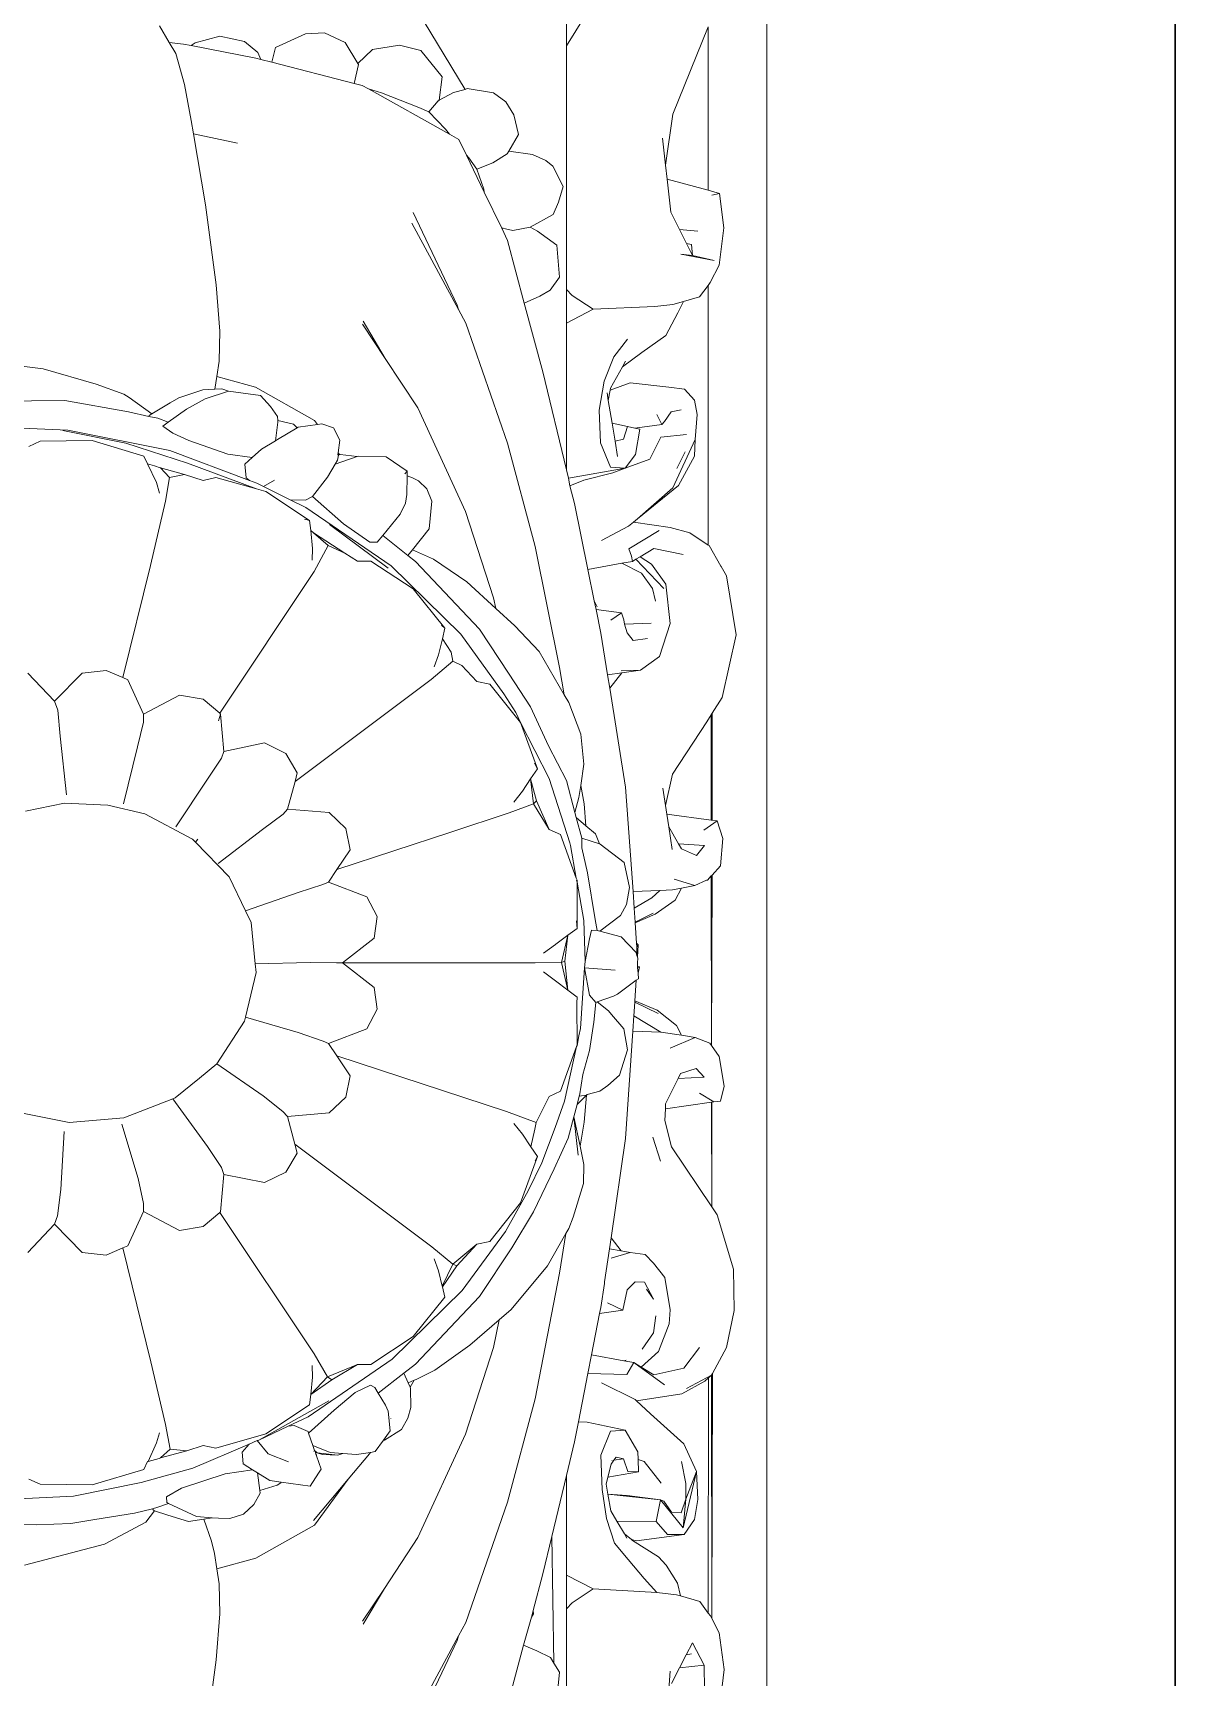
# Model space of a CAD drawing. Header units: millimetres. Extents: x 75500 to 345360, y -224327 to 19532.
# Drawn here: x 129616.3 to 129793.2, y -24359.4 to -24104.9 of the extents above; entities that cross this region are included whole.
import ezdxf

# ---------------------------------------------------------------- set-up
doc = ezdxf.new("R2010")
doc.units = ezdxf.units.MM
doc.header["$LTSCALE"] = 0.01
doc.layers.add('A-WALL', color=7, linetype='Continuous', lineweight=30)
doc.layers.add('hatch', color=251, linetype='Continuous', lineweight=0)

# ---------------------------------------------------------------- blocks, each defined once
blk = doc.blocks.new('GANESH')
at = {"layer": 'hatch'}
for p, q in [((967172.57, -140963.9), (966931.47, -140963.9)), ((966998.2, -140967.25), (967000.65, -140966.94)), ((967003.29, -140967.28), (967000.65, -140966.94)), ((967023.11, -140967.97), (967024.56, -140967.15)), ((967024.56, -140967.15), (967024.59, -140967.13)), ((967025.24, -140966.76), (967024.59, -140967.13)), ((967029.42, -140966.08), (967025.24, -140966.76)), ((967033.86, -140967.07), (967029.42, -140966.08)), ((967034.96, -140967.76), (967033.86, -140967.07)), ((967042.58, -140967.41), (967043.82, -140967.02)), ((967045.76, -140967.18), (967043.82, -140967.02)), ((967045.76, -140967.18), (967046.41, -140967.77)), ((967061.33, -140966.92), (967059.24, -140967.28)), ((967061.33, -140966.92), (967062.39, -140967.18)), ((967062.39, -140967.18), (967062.44, -140967.64)), ((967074.29, -140966.25), (967070.44, -140967.42)), ((967077.21, -140966.22), (967074.29, -140966.25)), ((967079.81, -140966.76), (967077.21, -140966.22)), ((967081.65, -140967.75), (967079.81, -140966.76)), ((967102.6, -140966.93), (967100, -140967.28)), ((967104.54, -140967.15), (967102.6, -140966.93)), ((966997.98, -140968.04), (966986.42, -140968.04)), ((966986.42, -140968.04), (966992.59, -140970.55)), ((966997.19, -140970.96), (966997.98, -140968.04)), ((966997.98, -140968.04), (966998.2, -140967.25)), ((966998.34, -140967.8), (966998.2, -140967.25)), ((967002.51, -140969.99), (967002.96, -140967.62)), ((967002.96, -140967.62), (967002.59, -140969.17)), ((967004.51, -140967.9), (967003.29, -140967.28)), ((967004.51, -140967.9), (967004.71, -140968.05)), ((967023.08, -140968.05), (967004.71, -140968.05)), ((967004.71, -140968.05), (967005.53, -140968.67)), ((967023.08, -140968.05), (967022.2, -140969.34)), ((967023.11, -140967.97), (967023.08, -140968.05)), ((967042.53, -140967.77), (967034.96, -140967.76)), ((967035.09, -140967.84), (967034.96, -140967.76)), ((967042.52, -140967.83), (967035.09, -140967.84)), ((967035.58, -140968.14), (967035.09, -140967.84)), ((967035.58, -140968.14), (967039.27, -140970.57)), ((967042.11, -140970.98), (967042.52, -140967.83)), ((967042.52, -140967.83), (967042.53, -140967.77)), ((967042.53, -140967.77), (967042.58, -140967.41)), ((967043.24, -140968.35), (967042.58, -140967.41)), ((967044.33, -140968.32), (967044.21, -140970.14)), ((967045.03, -140968.88), (967044.33, -140968.32)), ((967058.46, -140967.82), (967046.41, -140967.77)), ((967046.41, -140967.77), (967046.47, -140967.83)), ((967058.46, -140967.82), (967046.47, -140967.83)), ((967046.47, -140967.83), (967046.77, -140968.11)), ((967046.77, -140968.11), (967046.76, -140968.18)), ((967047.15, -140968.99), (967046.76, -140968.18)), ((967057.89, -140968.96), (967058.29, -140967.94)), ((967058.29, -140967.94), (967058.46, -140967.82)), ((967059.24, -140967.28), (967058.46, -140967.82)), ((967060.71, -140968.33), (967060.1, -140968.91)), ((967060.79, -140970.18), (967060.71, -140968.33)), ((967062.44, -140967.64), (967061.83, -140968.67)), ((967062.44, -140967.64), (967062.46, -140967.79)), ((967069.87, -140967.8), (967062.46, -140967.79)), ((967062.46, -140967.79), (967062.47, -140967.82)), ((967069.87, -140967.8), (967062.47, -140967.82)), ((967062.47, -140967.82), (967062.93, -140971.07)), ((967069.87, -140967.8), (967065.63, -140970.65)), ((967070.44, -140967.42), (967069.87, -140967.8)), ((967098.99, -140967.79), (967081.65, -140967.75)), ((967081.77, -140967.82), (967081.65, -140967.75)), ((967098.99, -140967.79), (967081.77, -140967.82)), ((967081.77, -140967.82), (967082.72, -140969.58)), ((967081.97, -140968.03), (967081.77, -140967.82)), ((967098.6, -140968.04), (967081.97, -140968.03)), ((967082.2, -140968.28), (967081.97, -140968.03)), ((967082.2, -140968.28), (967083.09, -140969.91)), ((967097.78, -140968.65), (967098.6, -140968.04)), ((967098.6, -140968.04), (967098.79, -140967.89)), ((967098.99, -140967.79), (967098.79, -140967.89)), ((967100, -140967.28), (967098.99, -140967.79)), ((967102.29, -140968.34), (967100.7, -140969.17)), ((967104.03, -140968.3), (967102.29, -140968.34)), ((967102.47, -140970.08), (967102.29, -140968.34)), ((967000.75, -140970.09), (967000.88, -140968.79)), ((967001.75, -140969.59), (967002.59, -140969.17)), ((967001.75, -140969.59), (967001.82, -140969.22)), ((967002.59, -140969.17), (967001.82, -140969.22)), ((967002.51, -140969.99), (967002.59, -140969.17)), ((967005.85, -140969.79), (967005.53, -140968.67)), ((967012.06, -140969.73), (967012.83, -140969.02)), ((967012.83, -140969.02), (967013.84, -140968.82)), ((967013.84, -140968.82), (967015.6, -140968.97)), ((967019.03, -140970.54), (967015.6, -140968.97)), ((967015.6, -140968.97), (967016.79, -140969.02)), ((967016.79, -140969.02), (967018.86, -140970.16)), ((967021.82, -140970.74), (967022.2, -140969.34)), ((967044.56, -140969.94), (967045.03, -140968.88)), ((967047.15, -140968.99), (967046.71, -140970.46)), ((967047.33, -140969.93), (967047.15, -140968.99)), ((967057.89, -140968.96), (967057.74, -140969.94)), ((967058.66, -140970.73), (967057.89, -140968.96)), ((967060.1, -140968.91), (967060.44, -140970.01)), ((967081.28, -140969.77), (967079.83, -140968.67)), ((967086.63, -140969.77), (967088.58, -140968.87)), ((967088.58, -140968.87), (967090.57, -140968.79)), ((967090.55, -140969.64), (967088.58, -140968.87)), ((967092.57, -140969.83), (967088.58, -140968.87)), ((967090.57, -140968.79), (967091.97, -140969.03)), ((967091.97, -140969.03), (967093.04, -140969.74)), ((967097.78, -140968.65), (967097.39, -140970.02)), ((967100.7, -140969.17), (967101.55, -140969.61)), ((967101.48, -140969.22), (967101.55, -140969.61)), ((966992.59, -140970.55), (966996.21, -140971.08)), ((966999.54, -140970.69), (966997.19, -140970.96)), ((966999.54, -140970.69), (967000.75, -140970.09)), ((967000.75, -140970.09), (967001.75, -140969.59)), ((967005.85, -140969.79), (967006.66, -140970.2)), ((967006.06, -140970.55), (967005.85, -140969.79)), ((967006.06, -140970.55), (967006.21, -140971.83)), ((967006.66, -140970.2), (967008.26, -140971.05)), ((967011.91, -140970.84), (967012.06, -140969.73)), ((967013.65, -140970.66), (967013.51, -140969.96)), ((967013.65, -140970.66), (967014.33, -140971.14)), ((967015.45, -140971.4), (967015.25, -140969.58)), ((967017.65, -140970.26), (967016.47, -140969.67)), ((967018.86, -140970.16), (967021.21, -140973.06)), ((967019.03, -140970.54), (967021.21, -140973.06)), ((967023.75, -140969.83), (967023.31, -140971.89)), ((967039.27, -140970.57), (967041.49, -140971.07)), ((967043.01, -140970.84), (967044.21, -140970.14)), ((967044.6, -140970.6), (967043.01, -140970.84)), ((967044.21, -140970.14), (967044.56, -140969.94)), ((967047.33, -140969.93), (967048.18, -140970.38)), ((967047.45, -140970.57), (967047.33, -140969.93)), ((967047.5, -140971.46), (967047.45, -140970.57)), ((967048.18, -140970.38), (967049.18, -140971.81)), ((967055.96, -140971.66), (967057.05, -140970.29)), ((967057.74, -140969.94), (967057.05, -140970.29)), ((967057.74, -140969.94), (967057.52, -140971.4)), ((967060.44, -140970.01), (967060.79, -140970.18)), ((967060.79, -140970.18), (967062.59, -140971.06)), ((967063.77, -140971.11), (967065.63, -140970.65)), ((967081.74, -140971.9), (967081.28, -140969.77)), ((967083.59, -140973.13), (967083.09, -140969.91)), ((967084.52, -140972.14), (967086.63, -140969.77)), ((967089.44, -140969.63), (967087.87, -140969.94)), ((967090.55, -140969.64), (967089.44, -140969.63)), ((967091.5, -140969.95), (967090.55, -140969.64)), ((967092.57, -140969.83), (967090.55, -140969.64)), ((967092.57, -140969.83), (967090.6, -140971.42)), ((967090.68, -140971.19), (967091.46, -140970.65)), ((967091.46, -140970.65), (967091.5, -140969.95)), ((967093.48, -140973.11), (967093.04, -140969.74)), ((967093.04, -140969.74), (967093.05, -140970.94)), ((967095.22, -140971.02), (967096.49, -140970.22)), ((967096.49, -140970.22), (967097.39, -140970.02)), ((967097.31, -140970.3), (967097.14, -140971.69)), ((967097.39, -140970.02), (967097.31, -140970.3)), ((967101.55, -140969.61), (967102.47, -140970.08)), ((967102.47, -140970.08), (967103.59, -140970.65)), ((966996.21, -140971.08), (966994.31, -140971.29)), ((966997.19, -140970.96), (966996.21, -140971.08)), ((967006.21, -140971.83), (967006.39, -140976.19)), ((967008.26, -140971.05), (967009.46, -140972.75)), ((967011.91, -140970.84), (967011.6, -140973.57)), ((967014.55, -140971.34), (967013.85, -140971.69)), ((967014.33, -140971.14), (967014.55, -140971.34)), ((967014.8, -140973.24), (967014.55, -140971.34)), ((967015.45, -140971.4), (967016.99, -140972.18)), ((967021.82, -140970.74), (967021.45, -140973.34)), ((967023.35, -140973.67), (967022.05, -140971.51)), ((967026.15, -140971.18), (967024.08, -140973.16)), ((967024.43, -140972.05), (967025.84, -140971.04)), ((967028.61, -140970.74), (967025.84, -140971.04)), ((967027.05, -140971.78), (967026.14, -140972)), ((967030.95, -140971.49), (967028.61, -140970.74)), ((967030.95, -140971.49), (967031.93, -140972.83)), ((967041.49, -140971.07), (967040.26, -140971.25)), ((967042.11, -140970.98), (967041.49, -140971.07)), ((967043.01, -140970.84), (967042.11, -140970.98)), ((967047.57, -140973.36), (967047.5, -140971.46)), ((967048.03, -140972.04), (967047.5, -140971.46)), ((967049.18, -140971.81), (967049.78, -140973.21)), ((967055.3, -140973.23), (967055.96, -140971.66)), ((967056.19, -140971.58), (967055.4, -140973.24)), ((967056.36, -140973.31), (967057.52, -140971.4)), ((967057.52, -140971.4), (967057.46, -140973.38)), ((967062.59, -140971.06), (967062.93, -140971.07)), ((967062.93, -140971.07), (967063.77, -140971.11)), ((967066.64, -140971.42), (967064.95, -140971.96)), ((967073.86, -140971.92), (967074.87, -140971.12)), ((967077.15, -140970.75), (967074.87, -140971.12)), ((967078.14, -140970.8), (967077.15, -140970.75)), ((967078.77, -140971.93), (967077.59, -140971.76)), ((967080.1, -140971.56), (967078.14, -140970.8)), ((967080.1, -140971.56), (967081.2, -140972.8)), ((967080.88, -140973.32), (967082.46, -140971.13)), ((967087.87, -140972.57), (967089.42, -140971.37)), ((967090.18, -140975.14), (967090.6, -140971.42)), ((967090.6, -140971.42), (967090.29, -140973.79)), ((967090.6, -140971.42), (967090.68, -140971.19)), ((967092.12, -140971.72), (967090.6, -140971.42)), ((967092.12, -140971.72), (967092.11, -140974.51)), ((967093.05, -140970.94), (967092.12, -140971.72)), ((967093.47, -140973.4), (967094.62, -140971.57)), ((967095.22, -140971.02), (967094.62, -140971.57)), ((967097.14, -140971.69), (967096.16, -140972.57)), ((967097.14, -140971.69), (967096.88, -140976.18)), ((967106.03, -140970.99), (967102.71, -140970.73)), ((967009.46, -140972.75), (967010.46, -140974.11)), ((967014.8, -140973.24), (967014.88, -140972.88)), ((967014.88, -140972.88), (967016.67, -140973.19)), ((967016.99, -140972.18), (967017.63, -140973.92)), ((967023.31, -140971.89), (967023.9, -140972.87)), ((967023.9, -140972.87), (967024.43, -140972.05)), ((967023.9, -140972.87), (967024.08, -140973.16)), ((967025.05, -140972.76), (967024.36, -140974.15)), ((967026.14, -140972), (967025.05, -140972.76)), ((967028.6, -140972.09), (967028.66, -140973.96)), ((967029.82, -140973.36), (967029.67, -140972.34)), ((967031.93, -140972.83), (967031.97, -140974.21)), ((967032.1, -140974.16), (967031.93, -140972.83)), ((967048.74, -140973.28), (967048.03, -140972.04)), ((967049.74, -140973.21), (967049.1, -140971.95)), ((967051.22, -140973.11), (967051.34, -140973.01)), ((967051.34, -140973.01), (967051.48, -140973.09)), ((967052.21, -140973.04), (967051.34, -140973.01)), ((967052.28, -140973.03), (967052.21, -140973.04)), ((967052.62, -140973.06), (967052.28, -140973.03)), ((967052.87, -140973.04), (967052.9, -140972.91)), ((967052.91, -140973.04), (967052.9, -140972.91)), ((967052.94, -140973.04), (967052.9, -140972.91)), ((967052.9, -140972.91), (967053.35, -140973.01)), ((967053.35, -140973.01), (967052.94, -140973.04)), ((967053.74, -140972.99), (967053.35, -140973.01)), ((967053.74, -140972.99), (967053.85, -140973.14)), ((967073.11, -140973.58), (967073.25, -140972.52)), ((967073.25, -140972.52), (967073.86, -140971.92)), ((967075.21, -140972.56), (967075.18, -140973.22)), ((967076.39, -140971.91), (967075.21, -140972.56)), ((967076.39, -140971.91), (967075.69, -140972.42)), ((967079.93, -140972.71), (967078.77, -140971.93)), ((967080.88, -140973.32), (967081.2, -140972.8)), ((967081.2, -140972.8), (967081.74, -140971.9)), ((967083.59, -140973.13), (967084.52, -140972.14)), ((967085.66, -140973.93), (967087.2, -140973.02)), ((967087.2, -140973.02), (967087.74, -140973)), ((967087.74, -140973), (967087.87, -140972.57)), ((967087.74, -140973), (967088.61, -140972.97)), ((967088.61, -140972.97), (967088.58, -140973.74)), ((967088.61, -140972.97), (967088.98, -140975.14)), ((967096.16, -140972.57), (967094.81, -140973.7)), ((967009.77, -140974.73), (967008.52, -140973.77)), ((967010.08, -140973.91), (967010.46, -140974.11)), ((967010.46, -140974.11), (967011.98, -140974.95)), ((967011.6, -140973.57), (967012.13, -140974.98)), ((967014.68, -140973.75), (967014.46, -140974.85)), ((967014.68, -140973.75), (967014.8, -140973.24)), ((967015.59, -140974.03), (967014.68, -140973.75)), ((967015.73, -140974.64), (967015.59, -140974.03)), ((967016.67, -140973.19), (967017.63, -140973.92)), ((967017.63, -140973.92), (967017.57, -140974.97)), ((967017.63, -140973.92), (967018.34, -140977.93)), ((967017.63, -140973.92), (967017.96, -140974.79)), ((967021.21, -140973.06), (967021.45, -140973.34)), ((967021.45, -140973.34), (967021.74, -140973.68)), ((967022.76, -140975.59), (967021.74, -140973.68)), ((967023.85, -140973.47), (967023.35, -140973.67)), ((967024.23, -140973.41), (967023.85, -140973.47)), ((967024.08, -140973.16), (967024.23, -140973.41)), ((967024.23, -140973.41), (967024.36, -140974.15)), ((967024.36, -140974.15), (967024.8, -140976.56)), ((967027.86, -140974.18), (967027.64, -140975.98)), ((967027.86, -140974.18), (967028.37, -140974.01)), ((967028.38, -140974.93), (967027.86, -140974.18)), ((967028.37, -140974.01), (967028.66, -140973.96)), ((967028.66, -140973.96), (967029.27, -140973.79)), ((967029.27, -140973.79), (967029.82, -140973.36)), ((967032.1, -140974.16), (967033.19, -140975.02)), ((967032.24, -140975.17), (967032.1, -140974.16)), ((967033.19, -140975.02), (967040.19, -140973.89)), ((967047.57, -140973.36), (967040.19, -140973.89)), ((967044.23, -140975.69), (967045.53, -140973.99)), ((967045.53, -140973.99), (967047.28, -140973.62)), ((967047.28, -140973.62), (967048.49, -140973.82)), ((967048.74, -140973.28), (967047.57, -140973.36)), ((967049.28, -140974.25), (967048.49, -140973.82)), ((967049.74, -140973.21), (967048.74, -140973.28)), ((967049.78, -140973.21), (967049.74, -140973.21)), ((967051.22, -140973.11), (967049.78, -140973.21)), ((967050.77, -140974.2), (967051.88, -140973.15)), ((967051.48, -140973.09), (967051.22, -140973.11)), ((967052.09, -140973.09), (967051.48, -140973.09)), ((967052.09, -140973.09), (967051.88, -140973.15)), ((967052.21, -140973.04), (967052.09, -140973.09)), ((967052.87, -140973.04), (967052.62, -140973.06)), ((967052.91, -140973.04), (967052.87, -140973.04)), ((967052.94, -140973.04), (967052.91, -140973.04)), ((967055.3, -140973.23), (967053.85, -140973.14)), ((967053.85, -140973.14), (967054.83, -140974.47)), ((967055.4, -140973.24), (967055.3, -140973.23)), ((967056.36, -140973.31), (967055.4, -140973.24)), ((967056.28, -140974.88), (967057.29, -140974.01)), ((967057.46, -140973.38), (967056.36, -140973.31)), ((967057.29, -140974.01), (967058.76, -140973.75)), ((967065.05, -140973.89), (967057.46, -140973.38)), ((967058.76, -140973.75), (967060.56, -140974.32)), ((967065.05, -140973.89), (967072.06, -140974.92)), ((967072.98, -140974.2), (967073.11, -140973.58)), ((967073.49, -140974.92), (967073.11, -140973.58)), ((967075.18, -140973.22), (967075.73, -140973.78)), ((967077.19, -140974.1), (967075.73, -140973.78)), ((967077.19, -140974.1), (967076.67, -140975.17)), ((967077.42, -140975.73), (967077.19, -140974.1)), ((967080.33, -140976.3), (967080.75, -140974.02)), ((967080.75, -140974.02), (967080.72, -140973.85)), ((967080.75, -140974.02), (967080.88, -140973.32)), ((967081.73, -140973.8), (967080.88, -140973.32)), ((967081.66, -140976.56), (967081.73, -140973.8)), ((967083.5, -140973.22), (967082.32, -140975.59)), ((967083.5, -140973.22), (967083.59, -140973.13)), ((967085.1, -140976.61), (967085.66, -140973.93)), ((967085.73, -140974.97), (967085.66, -140973.93)), ((967087.7, -140974.04), (967087.58, -140974.56)), ((967088.58, -140973.74), (967087.7, -140974.04)), ((967087.79, -140974.72), (967087.7, -140974.04)), ((967090.18, -140975.14), (967090.29, -140973.79)), ((967092.11, -140974.51), (967093, -140973.97)), ((967093, -140973.97), (967093.4, -140973.48)), ((967093, -140973.97), (967093.29, -140973.8)), ((967093.48, -140973.11), (967093.4, -140973.48)), ((967093.4, -140973.48), (967093.47, -140973.4)), ((967094.81, -140973.7), (967093.65, -140974.68)), ((967011.49, -140975.4), (967009.77, -140974.73)), ((967011.98, -140974.95), (967012.13, -140974.98)), ((967012.13, -140974.98), (967012.84, -140975.12)), ((967012.84, -140975.12), (967012.31, -140975.2)), ((967014.46, -140974.85), (967012.84, -140975.12)), ((967015.73, -140974.64), (967014.46, -140974.85)), ((967016.8, -140974.46), (967015.73, -140974.64)), ((967017.57, -140974.97), (967015.84, -140975.67)), ((967018.48, -140976.84), (967017.96, -140974.79)), ((967029.31, -140975.64), (967032.24, -140975.17)), ((967032.24, -140975.17), (967033.19, -140975.02)), ((967049.28, -140974.25), (967050.38, -140975.71)), ((967050.77, -140974.2), (967050.38, -140975.71)), ((967053.13, -140974.63), (967052.96, -140976.79)), ((967054.97, -140974.76), (967054.83, -140974.47)), ((967055.37, -140975.9), (967054.97, -140974.76)), ((967055.37, -140975.9), (967056.01, -140975.11)), ((967056.28, -140974.88), (967056.01, -140975.11)), ((967060.56, -140974.32), (967061.29, -140975.14)), ((967061.7, -140975.72), (967061.29, -140975.14)), ((967072.06, -140974.92), (967072.98, -140974.2)), ((967072.06, -140974.92), (967072.84, -140975.03)), ((967072.84, -140975.03), (967072.98, -140974.2)), ((967072.84, -140975.03), (967075.18, -140975.38)), ((967087.43, -140975.65), (967085.73, -140974.97)), ((967087.58, -140974.56), (967087.79, -140974.72)), ((967087.79, -140974.72), (967088.06, -140974.92)), ((967087.81, -140974.87), (967087.8, -140974.84)), ((967088.06, -140974.92), (967088.98, -140975.14)), ((967088.98, -140975.14), (967089.49, -140975.26)), ((967089.49, -140975.26), (967090.18, -140975.14)), ((967091.91, -140975.24), (967089.87, -140975.54)), ((967090.18, -140975.14), (967091.38, -140974.94)), ((967091.38, -140974.94), (967092.11, -140974.51)), ((967093.65, -140974.68), (967091.91, -140975.24)), ((966983.68, -140975.52), (966987.76, -140978.08)), ((967006.39, -140976.19), (967005.43, -140977.68)), ((967007.39, -140978.08), (967006.39, -140976.19)), ((967013.53, -140975.77), (967011.49, -140975.4)), ((967015.84, -140975.67), (967013.53, -140975.77)), ((967024.8, -140976.56), (967027.02, -140976.11)), ((967027.44, -140975.9), (967027.02, -140976.11)), ((967027.02, -140976.11), (967027.64, -140975.98)), ((967027.64, -140975.98), (967029.31, -140975.64)), ((967042.92, -140976.7), (967043.49, -140976.02)), ((967044.21, -140975.74), (967043.49, -140976.02)), ((967043.81, -140977), (967044.21, -140975.74)), ((967044.21, -140975.74), (967044.23, -140975.69)), ((967049.55, -140976.05), (967046.25, -140976.58)), ((967050.33, -140975.9), (967049.55, -140976.05)), ((967050.31, -140976.3), (967050.33, -140975.9)), ((967050.93, -140976.45), (967050.31, -140976.3)), ((967050.38, -140975.71), (967050.33, -140975.9)), ((967052.53, -140976.76), (967050.93, -140976.45)), ((967054.91, -140976.45), (967052.96, -140976.79)), ((967055.41, -140976), (967054.91, -140976.45)), ((967055.41, -140976), (967055.37, -140975.9)), ((967056.81, -140976.15), (967055.41, -140976)), ((967058.82, -140976.44), (967056.81, -140976.15)), ((967060.52, -140976.93), (967058.82, -140976.44)), ((967061.92, -140976.62), (967061.7, -140975.72)), ((967075.3, -140975.39), (967075.18, -140975.38)), ((967075.3, -140975.39), (967076.98, -140975.64)), ((967076.98, -140975.64), (967077.42, -140975.73)), ((967077.42, -140975.73), (967080.33, -140976.3)), ((967080.33, -140976.3), (967081.66, -140976.56)), ((967089.87, -140975.54), (967087.43, -140975.65)), ((967096.88, -140976.18), (967095.91, -140978.08)), ((967097.87, -140977.68), (967096.88, -140976.18)), ((967005.43, -140977.68), (967005.01, -140978.08)), ((967018.48, -140976.84), (967018.88, -140977.83)), ((967018.88, -140977.83), (967020.13, -140977.51)), ((967020.13, -140977.51), (967024.8, -140976.56)), ((967036.44, -140977.06), (967034.2, -140977.91)), ((967036.44, -140977.06), (967038.56, -140976.84)), ((967038.56, -140976.84), (967040.07, -140977.06)), ((967041.98, -140977.48), (967039.73, -140978.07)), ((967040.07, -140977.06), (967041.38, -140976.82)), ((967040.07, -140977.06), (967040.92, -140977.19)), ((967041.98, -140977.48), (967040.92, -140977.19)), ((967042.92, -140976.7), (967041.38, -140976.82)), ((967042.35, -140977.38), (967041.98, -140977.48)), ((967042.35, -140977.38), (967042.92, -140976.7)), ((967043.81, -140977), (967042.35, -140977.38)), ((967046.62, -140977.38), (967043.53, -140978.49)), ((967044.49, -140976.99), (967043.81, -140977)), ((967044.33, -140977.79), (967046.62, -140977.38)), ((967046.25, -140976.58), (967044.49, -140976.99)), ((967046.76, -140977.33), (967046.62, -140977.38)), ((967046.76, -140977.33), (967046.91, -140977.33)), ((967046.76, -140977.36), (967046.91, -140977.33)), ((967046.91, -140977.33), (967049.62, -140976.85)), ((967046.91, -140977.33), (967050.18, -140977.32)), ((967049.62, -140976.85), (967052.53, -140976.76)), ((967050.18, -140977.32), (967049.64, -140977.37)), ((967050.18, -140977.32), (967050.67, -140977.98)), ((967052.53, -140976.76), (967052.96, -140976.79)), ((967057.27, -140977.09), (967052.96, -140976.79)), ((967054.55, -140977.98), (967055.04, -140977.32)), ((967055.44, -140977.35), (967055.04, -140977.32)), ((967055.44, -140977.35), (967058.46, -140977.33)), ((967057.77, -140977.19), (967057.27, -140977.09)), ((967057.77, -140977.19), (967058.46, -140977.33)), ((967058.46, -140977.33), (967058.53, -140977.36)), ((967058.53, -140977.36), (967062.41, -140978.22)), ((967058.53, -140977.36), (967061.69, -140978.49)), ((967062.01, -140977.16), (967060.52, -140976.93)), ((967061.92, -140976.62), (967061.97, -140976.67)), ((967063.89, -140976.82), (967061.97, -140976.67)), ((967061.97, -140976.67), (967062.63, -140977.32)), ((967062.05, -140977.17), (967061.97, -140976.67)), ((967062.01, -140977.16), (967062.05, -140977.17)), ((967062.05, -140977.17), (967062.63, -140977.32)), ((967063.5, -140977.55), (967062.63, -140977.32)), ((967063.5, -140977.55), (967065.57, -140977.1)), ((967066.21, -140977.26), (967063.5, -140977.55)), ((967063.5, -140977.55), (967065.02, -140977.95)), ((967063.89, -140976.82), (967065.57, -140977.1)), ((967065.57, -140977.1), (967066.88, -140976.84)), ((967066.88, -140976.84), (967068.23, -140976.86)), ((967068.23, -140976.86), (967070.59, -140977.61)), ((967071.41, -140977.92), (967070.59, -140977.61)), ((967081.66, -140976.56), (967085.08, -140977.23)), ((967085.1, -140976.61), (967085.08, -140977.23)), ((967085.08, -140977.23), (967086.5, -140977.51)), ((967086.5, -140977.51), (967088.88, -140978.08)), ((967098.29, -140978.08), (967097.87, -140977.68)), ((966987.76, -140978.08), (966981.6, -140978.08)), ((967005.01, -140978.08), (966987.76, -140978.08)), ((966997.72, -140978.31), (966996.29, -140979.03)), ((966997.72, -140978.31), (966998.82, -140978.64)), ((966999.7, -140979.02), (966998.82, -140978.64)), ((967000.87, -140980.12), (967001.86, -140978.75)), ((967001.86, -140978.75), (967004.12, -140978.56)), ((967004.12, -140978.56), (967005.04, -140979.24)), ((967007.39, -140978.08), (967005.01, -140978.08)), ((967017.75, -140978.08), (967007.39, -140978.08)), ((967010.82, -140979.74), (967017.75, -140978.08)), ((967017.75, -140978.08), (967018.34, -140977.93)), ((967018.34, -140977.93), (967018.88, -140977.83)), ((967031.73, -140978.58), (967023.17, -140980.29)), ((967030.6, -140980.01), (967033.67, -140978.23)), ((967031.73, -140978.58), (967033.67, -140978.23)), ((967033.67, -140978.23), (967034.2, -140977.91)), ((967039.73, -140978.07), (967037.27, -140979.35)), ((967044.13, -140977.83), (967039.57, -140979.29)), ((967043.53, -140978.49), (967043.18, -140979.29)), ((967044.13, -140977.83), (967044.33, -140977.79)), ((967052.59, -140978.42), (967050.67, -140977.98)), ((967052.51, -140978.18), (967050.67, -140977.98)), ((967050.67, -140977.98), (967051.3, -140978.83)), ((967051.3, -140978.83), (967051.32, -140978.85)), ((967054.55, -140977.98), (967052.51, -140978.18)), ((967052.59, -140978.42), (967052.51, -140978.18)), ((967054.55, -140977.98), (967052.59, -140978.42)), ((967052.59, -140978.42), (967052.61, -140980.28)), ((967053.9, -140978.85), (967054.55, -140977.98)), ((967062.06, -140979.29), (967061.69, -140978.49)), ((967064.26, -140978.87), (967062.41, -140978.22)), ((967067.18, -140978.94), (967065.02, -140977.95)), ((967071.41, -140977.92), (967071.76, -140978.12)), ((967071.76, -140978.12), (967074.56, -140978.58)), ((967071.76, -140978.12), (967074.05, -140979.41)), ((967083.45, -140980.29), (967074.56, -140978.58)), ((967095.91, -140978.08), (967088.88, -140978.08)), ((967088.88, -140978.08), (967093.19, -140979.11)), ((967098.29, -140978.08), (967095.91, -140978.08)), ((967115.55, -140978.08), (967098.29, -140978.08)), ((967102.14, -140978.96), (967102.78, -140978.56)), ((967102.78, -140978.56), (967104.93, -140978.77)), ((966995.46, -140980.47), (966995.87, -140979.53)), ((966995.87, -140979.53), (966996.29, -140979.03)), ((966999.7, -140979.02), (967000.6, -140980.65)), ((967005.48, -140979.95), (967005.04, -140979.24)), ((967005.48, -140979.95), (967005.97, -140981.06)), ((967005.97, -140981.06), (967010.82, -140979.74)), ((967037.27, -140979.35), (967034.52, -140980.62)), ((967035.63, -140981.32), (967039.57, -140979.29)), ((967043.18, -140979.29), (967041.16, -140980.19)), ((967043.18, -140979.29), (967041.38, -140980.42)), ((967051.94, -140979.69), (967051.32, -140978.85)), ((967053.9, -140978.85), (967053.26, -140979.71)), ((967063.9, -140980.23), (967062.06, -140979.29)), ((967064.26, -140978.87), (967066.75, -140979.81)), ((967068.73, -140980.79), (967066.75, -140979.81)), ((967067.18, -140978.94), (967070.22, -140980.41)), ((967074.05, -140979.41), (967077.13, -140982)), ((967093.19, -140979.11), (967102.14, -140978.96)), ((967093.19, -140979.11), (967095.82, -140979.74)), ((967098.42, -140980.44), (967095.82, -140979.74)), ((967101.75, -140979.2), (967101.26, -140980.17)), ((967101.75, -140979.2), (967102.14, -140978.96)), ((966995.22, -140982.15), (966995.46, -140980.47)), ((967000.87, -140980.12), (967000.6, -140980.65)), ((967000.82, -140981.88), (967000.6, -140980.65)), ((967001.53, -140982.24), (967005.97, -140981.06)), ((967015.87, -140982.24), (967023.17, -140980.29)), ((967028.78, -140981.74), (967030.6, -140980.01)), ((967032.2, -140982.12), (967034.52, -140980.62)), ((967038.9, -140980.13), (967035.63, -140981.32)), ((967038.49, -140980.33), (967038.9, -140980.13)), ((967038.9, -140980.13), (967039.61, -140980.61)), ((967039.61, -140980.61), (967041.16, -140980.19)), ((967041.38, -140980.42), (967039.61, -140980.61)), ((967039.61, -140980.61), (967040.48, -140981.19)), ((967041.38, -140980.42), (967041.16, -140980.19)), ((967042, -140982.13), (967041.38, -140980.42)), ((967052.61, -140993.91), (967052.61, -140980.28)), ((967063.14, -140982.31), (967063.9, -140980.23)), ((967064.39, -140980.31), (967063.9, -140980.23)), ((967064.39, -140980.31), (967065.63, -140980.6)), ((967065.63, -140980.6), (967064.74, -140981.19)), ((967066.32, -140980.13), (967065.63, -140980.6)), ((967066.32, -140980.13), (967069.58, -140981.32)), ((967066.32, -140980.13), (967066.62, -140980.29)), ((967068.73, -140980.79), (967071.62, -140982.38)), ((967072.77, -140981.94), (967070.22, -140980.41)), ((967083.45, -140980.29), (967090.76, -140982.24)), ((967098.42, -140980.44), (967098.65, -140980.42)), ((967098.89, -140980.56), (967098.42, -140980.44)), ((967098.89, -140980.56), (967098.65, -140980.42)), ((967100.86, -140981.11), (967098.89, -140980.56)), ((967100.86, -140981.11), (967101.26, -140980.17)), ((967105.11, -140982.24), (967100.86, -140981.11)), ((966992.66, -140981.81), (966991.72, -140982.37)), ((966994.03, -140981.47), (966992.66, -140981.81)), ((966994.03, -140981.47), (966995.22, -140982.15)), ((966995.22, -140982.15), (966995.41, -140982.26)), ((966996.05, -140983.28), (966995.41, -140982.26)), ((967001.53, -140982.24), (967000.67, -140982.65)), ((967000.71, -140982.4), (967000.82, -140981.88)), ((967007.38, -140985.19), (967015.87, -140982.24)), ((967028.78, -140981.74), (967027.55, -140983.08)), ((967032.2, -140982.12), (967029.03, -140984.23)), ((967035.63, -140981.32), (967032.91, -140983.5)), ((967034.91, -140981.67), (967033.59, -140982.5)), ((967034.91, -140981.67), (967035.63, -140981.32)), ((967041.26, -140981.81), (967040.48, -140981.19)), ((967042, -140982.13), (967043.37, -140986.26)), ((967059.2, -140994.33), (967063.14, -140982.31)), ((967064.74, -140981.19), (967063.97, -140981.81)), ((967069.58, -140981.32), (967072.32, -140983.5)), ((967072.77, -140981.94), (967076.21, -140984.23)), ((967077.13, -140982), (967077.86, -140982.83)), ((967099.26, -140985.19), (967090.76, -140982.24)), ((966990.79, -140985.11), (966991.1, -140983.25)), ((966991.1, -140983.25), (966991.72, -140982.37)), ((966996.48, -140984.42), (966996.05, -140983.28)), ((967000.67, -140982.65), (966998.11, -140983.89)), ((967000.66, -140982.55), (967000.71, -140982.4)), ((967000.66, -140982.55), (967000.67, -140982.65)), ((967020.69, -140985.23), (967026.81, -140983.23)), ((967027.55, -140983.08), (967025.68, -140985.12)), ((967026.81, -140983.23), (967027.55, -140983.08)), ((967029.38, -140985.55), (967033.59, -140982.5)), ((967071.62, -140982.38), (967075.78, -140985.46)), ((967079.82, -140983.23), (967077.86, -140982.83)), ((967077.86, -140982.83), (967079.65, -140984.92)), ((967079.82, -140983.23), (967085.95, -140985.23)), ((966998.11, -140983.89), (966995.51, -140985.14)), ((966996.48, -140984.42), (966995.69, -140984.99)), ((966997.91, -140983.93), (966996.48, -140984.42)), ((966998.11, -140983.89), (966997.91, -140983.93)), ((967029.03, -140984.23), (967024.24, -140988.75)), ((967032.73, -140984.42), (967031.58, -140985.49)), ((967032.91, -140983.5), (967032.73, -140984.42)), ((967072.51, -140984.42), (967072.32, -140983.5)), ((967073.92, -140986.11), (967072.51, -140984.42)), ((967074.05, -140985.83), (967072.51, -140984.42)), ((967081, -140988.75), (967076.21, -140984.23)), ((966979.16, -140992.33), (966990.85, -140985.24)), ((966990.79, -140985.11), (966990.85, -140985.24)), ((966990.85, -140985.24), (966991.06, -140986.07)), ((966994.39, -140985.68), (966994.02, -140986.34)), ((966995.51, -140985.14), (966994.39, -140985.68)), ((966995.69, -140984.99), (966995.51, -140985.14)), ((967006.11, -140985.81), (966999.55, -140988.91)), ((967006.42, -140985.71), (967000.3, -140989.02)), ((967006.42, -140985.71), (967006.11, -140985.81)), ((967007.38, -140985.19), (967006.42, -140985.71)), ((967020.69, -140985.23), (967013.38, -140988.59)), ((967024.08, -140987.48), (967025.68, -140985.12)), ((967029.38, -140985.55), (967024.54, -140990.48)), ((967031.28, -140986.12), (967031.58, -140985.49)), ((967080.65, -140990.4), (967075.78, -140985.46)), ((967081.41, -140987.39), (967079.65, -140984.92)), ((967093.26, -140988.59), (967085.95, -140985.23)), ((967100.22, -140985.71), (967099.26, -140985.19)), ((967100.53, -140985.81), (967100.22, -140985.71)), ((967106.33, -140989.02), (967100.22, -140985.71)), ((967107.08, -140988.91), (967100.53, -140985.81)), ((966989.95, -140986.86), (966988.1, -140988.39)), ((966991.61, -140987.08), (966989.95, -140986.86)), ((966994.02, -140986.34), (966990.82, -140992.08)), ((966991.61, -140987.08), (966991.06, -140986.07)), ((966993.66, -140986.63), (966992.44, -140987.82)), ((966994.02, -140986.34), (966993.66, -140986.63)), ((967028.96, -140986.67), (967026.16, -140988.91)), ((967028.74, -140986.92), (967028.96, -140986.67)), ((967028.96, -140986.67), (967029.71, -140986.85)), ((967029.71, -140986.85), (967030.64, -140986.23)), ((967029.71, -140986.85), (967030.84, -140987.12)), ((967031.28, -140986.12), (967030.64, -140986.23)), ((967031.28, -140986.12), (967032.57, -140987.65)), ((967046.02, -140994.31), (967043.37, -140986.26)), ((967072.71, -140987.59), (967073.92, -140986.11)), ((967074.05, -140985.83), (967073.92, -140986.11)), ((967075.48, -140986.86), (967073.92, -140986.11)), ((967074.05, -140985.83), (967075.52, -140986.85)), ((967075.48, -140986.86), (967074.4, -140987.12)), ((967075.52, -140986.85), (967075.48, -140986.86)), ((967076.26, -140986.67), (967075.52, -140986.85)), ((967076.26, -140986.67), (967079.04, -140988.91)), ((966991.66, -140987.12), (966991.61, -140987.08)), ((966991.67, -140987.15), (966992.44, -140987.82)), ((966992.44, -140987.82), (966992.13, -140988.52)), ((967019.1, -140987.96), (967018.52, -140988.55)), ((967019.97, -140987.59), (967019.1, -140987.96)), ((967019.97, -140987.59), (967021.93, -140987.8)), ((967023.41, -140988.98), (967021.93, -140987.8)), ((967024.08, -140987.48), (967023.41, -140988.98)), ((967031.68, -140987.44), (967030.84, -140987.12)), ((967032.57, -140987.65), (967039.79, -140997.28)), ((967072.71, -140987.59), (967065.43, -140997.29)), ((967074.4, -140987.12), (967073.56, -140987.44)), ((967082.09, -140988.71), (967081.41, -140987.39)), ((966987.72, -140989.88), (966988.1, -140988.39)), ((966992.13, -140988.52), (966991.1, -140991.16)), ((967013.38, -140988.59), (967009.87, -140990.91)), ((967018.33, -140988.96), (967018.17, -140989.35)), ((967018.33, -140988.96), (967018.52, -140988.55)), ((967023.8, -140989.3), (967022.39, -140991.07)), ((967023.8, -140989.3), (967023.41, -140988.98)), ((967024.24, -140988.75), (967023.8, -140989.3)), ((967024.21, -140991.92), (967026.16, -140988.91)), ((967079.04, -140988.91), (967081.01, -140991.92)), ((967081, -140988.75), (967081.64, -140989.57)), ((967081.64, -140989.57), (967082.32, -140989.27)), ((967082.09, -140988.71), (967082.14, -140988.84)), ((967082.14, -140988.84), (967082.63, -140989.13)), ((967082.14, -140988.84), (967082.32, -140989.27)), ((967082.32, -140989.27), (967082.63, -140989.13)), ((967082.63, -140989.13), (967082.69, -140989.11)), ((967084.07, -140989.08), (967082.69, -140989.11)), ((967084.82, -140989.3), (967084.07, -140989.08)), ((967084.82, -140989.3), (967085.62, -140989.75)), ((967096.85, -140990.96), (967093.26, -140988.59)), ((966988.02, -140991.8), (966987.72, -140989.88)), ((967016.84, -140990.84), (967017.84, -140989.35)), ((967018.03, -140989.51), (967017.84, -140989.35)), ((967018.17, -140989.35), (967017.84, -140989.35)), ((967019.5, -140989.36), (967018.17, -140989.35)), ((967020.12, -140989.47), (967019.5, -140989.36)), ((967020.12, -140989.47), (967020.88, -140989.84)), ((967022.39, -140991.07), (967020.88, -140989.84)), ((967084.72, -140996.34), (967080.65, -140990.4)), ((967081.64, -140989.57), (967083.05, -140991.39)), ((967086.37, -140990.95), (967085.62, -140989.75)), ((966991.1, -140991.16), (966990.82, -140992.08)), ((967009.87, -140990.91), (967007.24, -140992.47)), ((967009.87, -140990.91), (967007.46, -140992.5)), ((967016.84, -140990.84), (967016.78, -140992.8)), ((967024.54, -140990.48), (967020.41, -140996.51)), ((967024.7, -140990.7), (967021.63, -140994.84)), ((967022.87, -140991.47), (967022.39, -140991.07)), ((967022.87, -140991.47), (967022.86, -140991.99)), ((967047.95, -140992.19), (967049.33, -140991.46)), ((967049.33, -140991.46), (967050.88, -140991.68)), ((967054.36, -140991.68), (967055.89, -140991.46)), ((967057.29, -140992.19), (967055.89, -140991.46)), ((967082.64, -140991.63), (967082.49, -140991.94)), ((967083.05, -140991.39), (967082.64, -140991.63)), ((967083.89, -140990.89), (967083.05, -140991.39)), ((967083.89, -140990.89), (967084.31, -140990.69)), ((967085.71, -140990.54), (967084.31, -140990.69)), ((967084.84, -140990.49), (967084.86, -140990.5)), ((967086.38, -140991.02), (967085.71, -140990.54)), ((967086.37, -140990.95), (967086.38, -140991.02)), ((967087.18, -140991.6), (967086.38, -140991.02)), ((967087.24, -140991.95), (967087.18, -140991.6)), ((967099.38, -140992.47), (967096.85, -140990.96)), ((967099.18, -140992.5), (967096.85, -140990.96)), ((966989.03, -140992.84), (966988.02, -140991.8)), ((966989.03, -140992.84), (966989.09, -140992.79)), ((966990.43, -140993.09), (966989.09, -140992.79)), ((966990.43, -140993.09), (966990.57, -140992.53)), ((966990.82, -140992.08), (966990.57, -140992.53)), ((967022.86, -140991.99), (967021.58, -140993.84)), ((967024.21, -140991.92), (967024.22, -140992.85)), ((967046.9, -140994.91), (967047.95, -140992.19)), ((967052.61, -140993.91), (967050.88, -140991.68)), ((967052.61, -140993.91), (967054.36, -140991.68)), ((967058.33, -140994.91), (967057.29, -140992.19)), ((967081.01, -140992.85), (967081.01, -140991.92)), ((967082.99, -140993.02), (967082.49, -140991.94)), ((967087.24, -140991.95), (967087.33, -140992.01)), ((967087.38, -140992.92), (967087.24, -140991.95)), ((967089.12, -140993.52), (967087.33, -140992.01)), ((966986.86, -140995.2), (966987.53, -140993.73)), ((966987.53, -140993.73), (966989.03, -140992.84)), ((966988.93, -140998.93), (966990.43, -140993.09)), ((967016.81, -140992.89), (967016.67, -140994.09)), ((967016.81, -140992.89), (967016.78, -140992.8)), ((967017.35, -140994.45), (967016.81, -140992.89)), ((967021.58, -140993.84), (967019.63, -140996.05)), ((967022.21, -140995.98), (967023.65, -140993.75)), ((967023.1, -140994.94), (967023.65, -140993.75)), ((967024.22, -140992.85), (967023.65, -140993.75)), ((967041.99, -140994.86), (967043.12, -140993.69)), ((967043.12, -140993.69), (967044.63, -140993.37)), ((967046.02, -140994.31), (967044.63, -140993.37)), ((967052.62, -140994.35), (967052.61, -140993.91)), ((967059.2, -140994.33), (967060.61, -140993.37)), ((967060.61, -140993.37), (967062.12, -140993.69)), ((967063.23, -140994.86), (967062.12, -140993.69)), ((967081.89, -140994.98), (967081.01, -140992.85)), ((967082.11, -140994.67), (967081.01, -140992.85)), ((967084.26, -140994.51), (967082.99, -140993.02)), ((967087.31, -140993.9), (967087.25, -140994.79)), ((967087.38, -140992.92), (967087.31, -140993.9)), ((967087.31, -140993.9), (967087.43, -140994.25)), ((967092.38, -140995.91), (967089.12, -140993.52)), ((967092.05, -140995.98), (967089.12, -140993.52)), ((967014.78, -140994.55), (967014.51, -140995.39)), ((967015.66, -140994.11), (967014.78, -140994.55)), ((967016.56, -140994.22), (967015.66, -140994.11)), ((967016.68, -140994.13), (967016.56, -140994.22)), ((967016.66, -140994.24), (967016.56, -140994.22)), ((967016.71, -140994.2), (967016.66, -140994.24)), ((967016.68, -140994.13), (967016.67, -140994.09)), ((967016.71, -140994.2), (967016.68, -140994.13)), ((967016.72, -140994.24), (967016.71, -140994.2)), ((967017.06, -140994.28), (967016.71, -140994.2)), ((967017.06, -140994.28), (967017.35, -140994.45)), ((967017.35, -140994.45), (967018.28, -140994.98)), ((967019.63, -140996.05), (967018.28, -140994.98)), ((967022.21, -140995.98), (967023.1, -140994.94)), ((967024.94, -140995.92), (967023.1, -140994.94)), ((967041.75, -140997.8), (967041.99, -140994.86)), ((967046.9, -140994.91), (967046.02, -140994.31)), ((967046.9, -140994.91), (967047.07, -140995.32)), ((967052.62, -140994.35), (967052.59, -140996.2)), ((967058.16, -140995.3), (967058.33, -140994.91)), ((967058.33, -140994.91), (967059.2, -140994.33)), ((967063.48, -140997.8), (967063.23, -140994.86)), ((967081.89, -140994.98), (967080.27, -140995.92)), ((967082.11, -140994.67), (967081.89, -140994.98)), ((967081.89, -140994.98), (967083.14, -140996.17)), ((967082.11, -140994.67), (967083.14, -140996.17)), ((967086.38, -140999.85), (967083.58, -140994.89)), ((967085.88, -140996.32), (967084.26, -140994.51)), ((967086.76, -140996.01), (967087.25, -140994.79)), ((967087.43, -140994.25), (967087.26, -140995.71)), ((967087.38, -140995.34), (967087.43, -140994.25)), ((966986.92, -140996.53), (966986.86, -140995.2)), ((967014.26, -140995.91), (967011.91, -141000.07)), ((967014.55, -140995.69), (967014.26, -140995.91)), ((967014.55, -140995.69), (967014.51, -140995.39)), ((967014.74, -140997.06), (967014.55, -140995.69)), ((967021.34, -140996.25), (967019.29, -140999.35)), ((967019.63, -140996.05), (967019.9, -140996.53)), ((967021.25, -140996.62), (967021.34, -140996.25)), ((967022.05, -140996.17), (967021.34, -140996.25)), ((967022.05, -140996.17), (967022.21, -140995.98)), ((967023.32, -140996.04), (967022.05, -140996.17)), ((967024.14, -140996.07), (967023.32, -140996.04)), ((967034.96, -141002.61), (967024.94, -140995.92)), ((967047.07, -140995.32), (967047.65, -140997.06)), ((967052.69, -141000.09), (967052.59, -140996.2)), ((967057.55, -140997.06), (967058.16, -140995.3)), ((967080.27, -140995.92), (967070.27, -141002.61)), ((967081.91, -140996.04), (967081.09, -140996.07)), ((967081.91, -140996.04), (967083.14, -140996.17)), ((967083.14, -140996.17), (967083.88, -140996.25)), ((967083.88, -140996.25), (967085.93, -140999.35)), ((967085.88, -140996.32), (967086.76, -140996.01)), ((967086.76, -140996.01), (967087.11, -140995.89)), ((967087.26, -140995.71), (967087.11, -140995.89)), ((967087.11, -140995.89), (967087.25, -140995.84)), ((967087.16, -140995.93), (967087.12, -140995.96)), ((967087.25, -140995.84), (967087.26, -140995.71)), ((967087.36, -140995.8), (967087.25, -140995.84)), ((967087.26, -140995.71), (967087.38, -140995.34)), ((967087.43, -140995.76), (967087.36, -140995.8)), ((967087.43, -140995.76), (967087.47, -140995.76)), ((967087.47, -140995.76), (967088.42, -140995.43)), ((967088.42, -140995.43), (967088.7, -140995.61)), ((967089.63, -140996.2), (967088.7, -140995.61)), ((967089.63, -140996.2), (967089.34, -140998.27)), ((967094.71, -141000.06), (967092.38, -140995.91)), ((966986.92, -140996.53), (966987.89, -140998.66)), ((967014.26, -140998.5), (967014.52, -140997.38)), ((967014.78, -140997.13), (967014.52, -140997.38)), ((967014.74, -140997.06), (967014.78, -140997.13)), ((967014.78, -140997.13), (967015.61, -140998.53)), ((967020.41, -140996.51), (967019.87, -140997.62)), ((967019.9, -140996.53), (967019.87, -140997.62)), ((967037.82, -140997.93), (967039.17, -140997.12)), ((967039.17, -140997.12), (967039.79, -140997.28)), ((967039.79, -140997.28), (967041.75, -140997.8)), ((967048.94, -141000.79), (967047.65, -140997.06)), ((967056.46, -141000.78), (967057.55, -140997.06)), ((967063.48, -140997.8), (967065.43, -140997.29)), ((967065.43, -140997.29), (967066.07, -140997.12)), ((967067.42, -140997.93), (967066.07, -140997.12)), ((967084.72, -140996.34), (967085.39, -140997.76)), ((967085.77, -140996.35), (967085.34, -140997.35)), ((967085.34, -140997.35), (967085.39, -140997.76)), ((967085.77, -140996.35), (967085.88, -140996.32)), ((967013.97, -140998.53), (967013.27, -140999.02)), ((967013.97, -140998.53), (967014.26, -140998.5)), ((967014.26, -140998.5), (967014.38, -140998.49)), ((967014.38, -140998.49), (967015.71, -140998.67)), ((967015.71, -140998.67), (967015.61, -140998.53)), ((967019.87, -140997.62), (967018.94, -140999.51)), ((967037.07, -140999.43), (967037.82, -140997.93)), ((967042.1, -140998.13), (967041.75, -140997.8)), ((967042.1, -140998.13), (967043.18, -140999.57)), ((967063.14, -140998.14), (967062.02, -140999.54)), ((967063.48, -140997.8), (967063.14, -140998.14)), ((967068.16, -140999.43), (967067.42, -140997.93)), ((967085.39, -140997.76), (967086.38, -140999.85)), ((967087.33, -140999.18), (967087.9, -140997.75)), ((967089.34, -140998.27), (967089.23, -140999.05)), ((967089.38, -140998.28), (967089.34, -140998.27)), ((967089.56, -140998.54), (967089.38, -140998.28)), ((967089.56, -140998.54), (967089.93, -140999.78)), ((966988.93, -140998.93), (966987.89, -140998.66)), ((966988.74, -140999.71), (966988.25, -140999.9)), ((966988.65, -141000.06), (966988.74, -140999.71)), ((966988.74, -140999.71), (966988.93, -140998.93)), ((967012.19, -141001.98), (967012.49, -140999.72)), ((967012.49, -140999.72), (967013.27, -140999.02)), ((967016.29, -140999.66), (967015.71, -140998.67)), ((967016.29, -140999.66), (967016.89, -141000.32)), ((967018.94, -140999.51), (967018.48, -140998.74)), ((967018.94, -140999.51), (967018.7, -140999.99)), ((967019.29, -140999.35), (967019.1, -141000)), ((967037.66, -141002.32), (967037.07, -140999.43)), ((967045.58, -141002.72), (967043.18, -140999.57)), ((967059.77, -141002.81), (967062.02, -140999.54)), ((967067.58, -141002.31), (967068.16, -140999.43)), ((967085.93, -140999.35), (967086.93, -141002.88)), ((967087.33, -140999.18), (967086.39, -140999.96)), ((967088.68, -140999.93), (967089.23, -140999.05)), ((967090.13, -140999.75), (967089.93, -140999.78)), ((967090.91, -141000.19), (967090.13, -140999.75)), ((966987.47, -141000.85), (966987.08, -141002.61)), ((966988.25, -140999.9), (966987.47, -141000.85)), ((966988.65, -141000.06), (966987.75, -141004.63)), ((967011.91, -141000.07), (967011.16, -141002.81)), ((967016.39, -141006.14), (967018.51, -141000.51)), ((967016.89, -141000.32), (967016.64, -141002.04)), ((967016.89, -141000.32), (967017.36, -141000.84)), ((967017.27, -141004.88), (967019.1, -141000)), ((967018.33, -141000.73), (967017.36, -141000.84)), ((967019.1, -141000), (967018.29, -141002.88)), ((967018.51, -141000.51), (967018.33, -141000.73)), ((967018.51, -141000.51), (967018.7, -140999.99)), ((967046.54, -141001.95), (967048.94, -141000.79)), ((967048.94, -141000.79), (967049.77, -141000.39)), ((967049.77, -141000.39), (967052.69, -141000.09)), ((967052.69, -141000.09), (967053.3, -141000.02)), ((967053.3, -141000.02), (967056.46, -141000.78)), ((967056.46, -141000.78), (967056.75, -141000.85)), ((967056.75, -141000.85), (967059.77, -141002.81)), ((967086.39, -140999.96), (967086.38, -140999.85)), ((967086.66, -141000.52), (967086.39, -140999.96)), ((967087.21, -141001.03), (967086.66, -141000.52)), ((967088.34, -141004.51), (967086.66, -141000.52)), ((967088.04, -141000.95), (967088.46, -141000.28)), ((967088.46, -141000.28), (967088.68, -140999.93)), ((967088.46, -141000.28), (967088.75, -141002.22)), ((967089.93, -140999.78), (967088.68, -140999.93)), ((967090.91, -141000.19), (967091.6, -141000.93)), ((967091.91, -141001.89), (967091.6, -141000.93)), ((967095.47, -141002.8), (967094.71, -141000.06)), ((966994.65, -141001.34), (966994, -141004.46)), ((967012.19, -141001.98), (967012.03, -141002.45)), ((967012.73, -141003.64), (967012.19, -141001.98)), ((967015.69, -141004.8), (967016.64, -141002.04)), ((967044.09, -141004.33), (967046.54, -141001.95)), ((967088.04, -141000.95), (967087.21, -141001.03)), ((967091.91, -141001.89), (967091.89, -141002.69)), ((966987.08, -141002.61), (966987.55, -141004.35)), ((967004.68, -141002.86), (966999.02, -141003.62)), ((967007.95, -141002.59), (967004.68, -141002.86)), ((967010.07, -141002.64), (967007.95, -141002.59)), ((967011.16, -141002.81), (967010.07, -141002.64)), ((967012.05, -141002.95), (967011.16, -141002.81)), ((967012.05, -141002.95), (967012.03, -141002.45)), ((967012.09, -141003.79), (967012.05, -141002.95)), ((967018.29, -141002.88), (967018.5, -141003.78)), ((967033.97, -141003.78), (967034.96, -141002.61)), ((967034.96, -141002.61), (967035.02, -141002.55)), ((967035.02, -141002.55), (967037.66, -141002.32)), ((967035.51, -141002.7), (967035.02, -141002.55)), ((967038.15, -141002.49), (967037.66, -141002.32)), ((967039.62, -141003.46), (967038.15, -141002.49)), ((967060.77, -141004.04), (967059.77, -141002.81)), ((967067.08, -141002.47), (967065.61, -141003.48)), ((967067.58, -141002.31), (967067.08, -141002.47)), ((967067.58, -141002.31), (967070.22, -141002.55)), ((967070.27, -141002.61), (967070.22, -141002.55)), ((967071.27, -141003.78), (967070.27, -141002.61)), ((967086.74, -141003.78), (967086.93, -141002.88)), ((967089.77, -141005.31), (967088.75, -141002.22)), ((967091.77, -141004.26), (967091.86, -141003.13)), ((967091.86, -141003.13), (967091.89, -141002.69)), ((967091.86, -141003.13), (967091.96, -141003.73)), ((967091.96, -141003.73), (967093.52, -141003.18)), ((967094.39, -141002.97), (967093.52, -141003.18)), ((967095.47, -141002.8), (967094.39, -141002.97)), ((967096.54, -141002.64), (967095.47, -141002.8)), ((967098.65, -141002.59), (967096.54, -141002.64)), ((967101.91, -141002.86), (967098.65, -141002.59)), ((967107.6, -141003.62), (967101.91, -141002.86)), ((966987.55, -141004.35), (966987.75, -141004.63)), ((966994, -141004.46), (966999.02, -141003.62)), ((967012.09, -141003.79), (967012.66, -141005.49)), ((967012.73, -141003.64), (967013.46, -141004.96)), ((967018.5, -141003.78), (967018.08, -141005.11)), ((967033.68, -141005.45), (967033.97, -141003.78)), ((967042.99, -141005.71), (967039.62, -141003.46)), ((967044.09, -141004.33), (967043.87, -141004.15)), ((967043.88, -141004.53), (967044.09, -141004.33)), ((967062.17, -141005.77), (967060.77, -141004.04)), ((967065.61, -141003.48), (967062.23, -141005.92)), ((967071.55, -141005.45), (967071.27, -141003.78)), ((967087.13, -141004.94), (967086.74, -141003.78)), ((967090.85, -141006.23), (967091.77, -141004.26)), ((967091.96, -141003.73), (967092.13, -141004.81)), ((966987.64, -141005.17), (966987.53, -141006.18)), ((966987.75, -141004.63), (966987.64, -141005.17)), ((966990.5, -141005.09), (966988.31, -141005.72)), ((966990.5, -141005.09), (966993.04, -141004.62)), ((966993.04, -141004.62), (966994, -141004.46)), ((967013.02, -141006.12), (967012.66, -141005.49)), ((967014.38, -141006.25), (967013.46, -141004.96)), ((967015.69, -141004.8), (967015.17, -141005.93)), ((967017.27, -141004.88), (967015.87, -141009.25)), ((967018.08, -141005.11), (967017.62, -141006.79)), ((967018.29, -141006.15), (967018.08, -141005.11)), ((967035.03, -141008), (967033.68, -141005.45)), ((967042.09, -141007.9), (967043.88, -141004.53)), ((967071.55, -141005.45), (967070.2, -141008)), ((967087.13, -141004.94), (967087, -141006.11)), ((967087.13, -141004.94), (967087.61, -141006.8)), ((967089.37, -141008.16), (967088.34, -141004.51)), ((967090.37, -141006.37), (967089.77, -141005.31)), ((967092.13, -141004.81), (967091.68, -141006.28)), ((966986.36, -141006.86), (966987.53, -141006.18)), ((966987.53, -141006.18), (966988.31, -141005.72)), ((967013.02, -141006.12), (967013.8, -141007.42)), ((967014.38, -141006.25), (967014.11, -141006.98)), ((967014.66, -141006.64), (967014.38, -141006.25)), ((967015.17, -141005.93), (967014.66, -141006.64)), ((967014.94, -141013.35), (967016.39, -141006.14)), ((967018.29, -141006.15), (967017.62, -141006.79)), ((967019.98, -141006.44), (967018.29, -141006.15)), ((967019.98, -141006.44), (967024.51, -141007.5)), ((967062.23, -141005.92), (967062.17, -141005.77)), ((967063.58, -141009.4), (967062.23, -141005.92)), ((967085.26, -141006.44), (967080.83, -141007.47)), ((967087, -141006.11), (967085.26, -141006.44)), ((967087.61, -141006.8), (967087, -141006.11)), ((967090.79, -141006.35), (967090.37, -141006.37)), ((967090.79, -141006.35), (967090.85, -141006.23)), ((967090.85, -141006.23), (967091.11, -141006.98)), ((967091.37, -141007.21), (967091.68, -141006.28)), ((967012.63, -141009.02), (967013.8, -141007.42)), ((967013.97, -141007.62), (967013.65, -141009.06)), ((967013.8, -141007.42), (967013.91, -141007.6)), ((967013.97, -141007.62), (967013.91, -141007.6)), ((967014.11, -141006.98), (967013.97, -141007.62)), ((967017.33, -141007.71), (967016.78, -141007.97)), ((967018.66, -141007.08), (967017.33, -141007.71)), ((967017.33, -141007.71), (967017.48, -141007.23)), ((967017.6, -141006.83), (967017.48, -141007.23)), ((967017.6, -141006.83), (967017.62, -141006.79)), ((967019.41, -141006.86), (967018.66, -141007.08)), ((967032.45, -141009.46), (967024.51, -141007.5)), ((967041.46, -141010.53), (967042.09, -141007.9)), ((967080.83, -141007.47), (967072.78, -141009.45)), ((967086.56, -141007.08), (967085.85, -141006.86)), ((967087.88, -141007.67), (967086.56, -141007.08)), ((967087.67, -141006.9), (967087.61, -141006.8)), ((967087.67, -141006.9), (967087.88, -141007.67)), ((967087.88, -141007.67), (967087.89, -141007.71)), ((967088.44, -141007.97), (967087.89, -141007.71)), ((967091.22, -141007.37), (967091.11, -141006.98)), ((967091.33, -141007.3), (967091.22, -141007.37)), ((967091.54, -141008.63), (967091.22, -141007.37)), ((967091.33, -141007.3), (967091.37, -141007.21)), ((967091.37, -141007.21), (967092.18, -141007.83)), ((967092.18, -141007.83), (967093.72, -141010.76)), ((967012.63, -141009.02), (967012.41, -141009.39)), ((967012.85, -141013.57), (967013.65, -141009.06)), ((967016.78, -141007.97), (967015.67, -141011.62)), ((967032.6, -141009.11), (967035.03, -141008)), ((967035.6, -141008), (967035.03, -141008)), ((967037.35, -141008.42), (967035.6, -141008)), ((967041.38, -141009.41), (967037.35, -141008.42)), ((967067.87, -141008.37), (967064.02, -141009.53)), ((967069.63, -141008), (967067.87, -141008.37)), ((967070.2, -141008), (967069.63, -141008)), ((967072.63, -141009.11), (967070.2, -141008)), ((967088.44, -141007.97), (967089.54, -141011.62)), ((967089.37, -141008.16), (967090.32, -141012.96)), ((967091.54, -141008.63), (967091.99, -141011.45)), ((967011.69, -141011.34), (967012.41, -141009.39)), ((967015.87, -141009.25), (967014.98, -141013.7)), ((967031.94, -141010.64), (967032.45, -141009.46)), ((967032.45, -141009.46), (967032.6, -141009.11)), ((967063.91, -141013.26), (967063.58, -141009.4)), ((967072.63, -141009.11), (967072.78, -141009.45)), ((967072.78, -141009.45), (967073.29, -141010.64)), ((967011.69, -141011.34), (967010.6, -141015.1)), ((967032.14, -141012.34), (967031.94, -141010.64)), ((967041.33, -141013.59), (967041.46, -141010.53)), ((967073.09, -141012.34), (967073.29, -141010.64)), ((967095.22, -141016.41), (967093.72, -141010.76)), ((967015.73, -141015.31), (967015.67, -141011.62)), ((967034.12, -141014.3), (967032.14, -141012.34)), ((967071.1, -141014.3), (967073.09, -141012.34)), ((967089.54, -141011.62), (967089.49, -141015.31)), ((967091.99, -141011.45), (967092.26, -141013.13)), ((967012.89, -141018.91), (967012.85, -141013.57)), ((967014.6, -141021.23), (967014.94, -141013.35)), ((967040.73, -141013.45), (967036.58, -141013.9)), ((967041.88, -141016.34), (967041.33, -141013.59)), ((967063.12, -141017.14), (967063.91, -141013.26)), ((967068.65, -141013.84), (967064.55, -141013.62)), ((967090.32, -141012.96), (967090.55, -141017.31)), ((967092.37, -141015.54), (967092.26, -141013.13)), ((967032.14, -141016.19), (967034.12, -141014.3)), ((967034.74, -141014.07), (967034.12, -141014.3)), ((967036.58, -141013.9), (967034.74, -141014.07)), ((967070.51, -141014.09), (967068.65, -141013.84)), ((967071.1, -141014.3), (967070.51, -141014.09)), ((967071.1, -141014.3), (967073.09, -141016.19)), ((967010.11, -141019.02), (967010.6, -141015.1)), ((967015.73, -141015.31), (967016.11, -141016.12)), ((967089.49, -141015.31), (967089.13, -141016.12)), ((967092.37, -141015.54), (967092.32, -141019.2))]:
    blk.add_line(p, q, dxfattribs=at)

msp = doc.modelspace()

# ---------------------------------------------------------------- linework, layer by layer
at = {"layer": 'A-WALL'}
msp.add_line((129793.17, -23305.71), (129793.17, -25189.28), dxfattribs=at)

# ---------------------------------------------------------------- block references
at = {"layer": 'hatch', "xscale": 2.188908227956443, "yscale": 2.188908227956443, "zscale": 2.188908227956443, "rotation": 270}
msp.add_blockref('GANESH', (438286.99, 2092540.63), dxfattribs=at)

doc.saveas('drawing.dxf')
